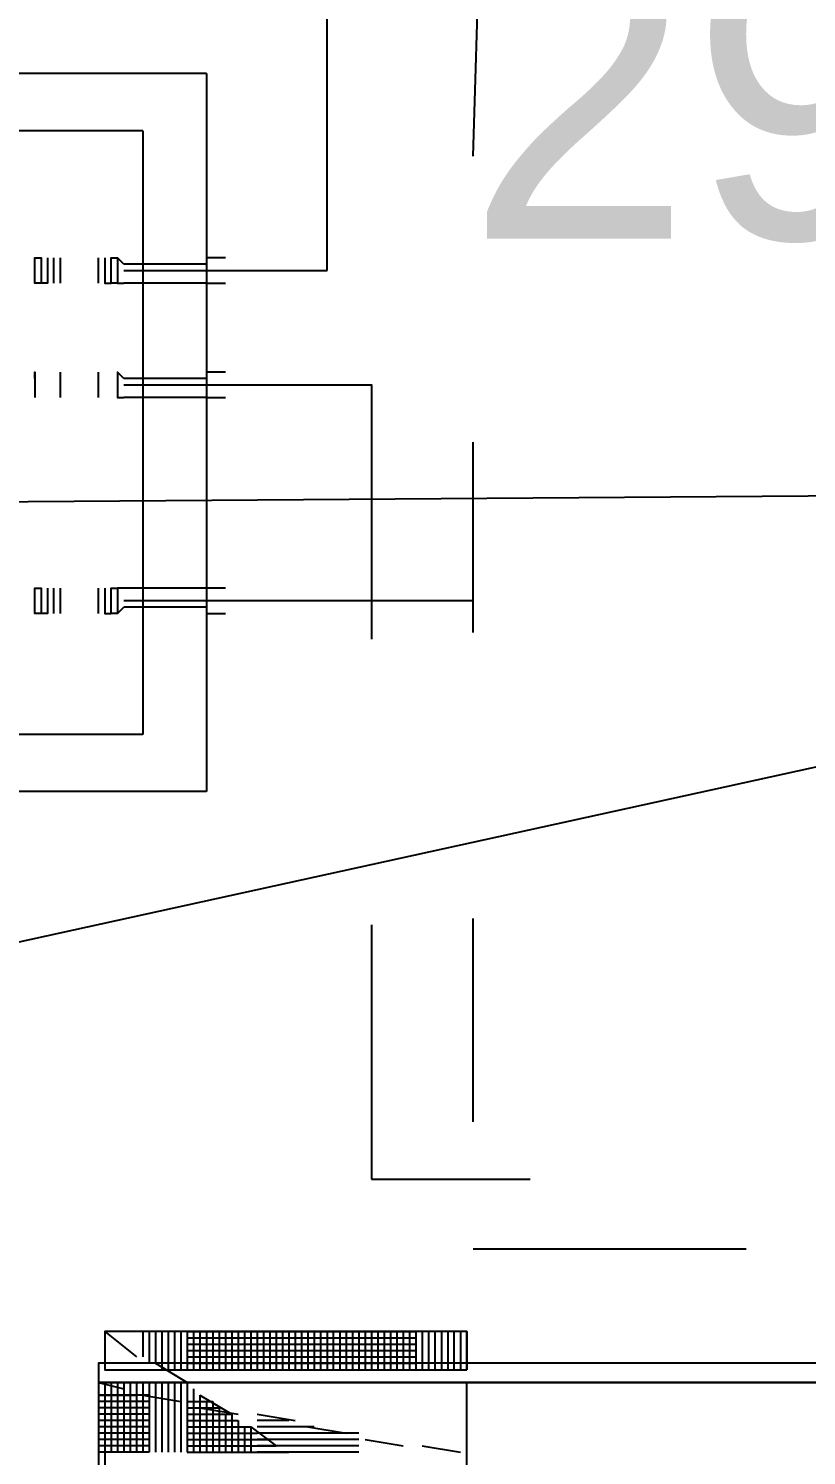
# Model space of a CAD drawing. Header units: metres. Extents: x 1 to 213, y 1 to 147.
# Drawn here: x 85.33 to 86.626, y 98.631 to 101.008 of the extents above; entities that cross this region are included whole.
import ezdxf

# ---------------------------------------------------------------- set-up
doc = ezdxf.new("R2010")
doc.units = ezdxf.units.M
doc.layers.add('00-BASE-ARQUITECTURA', color=8, linetype='Continuous')
doc.layers.add('00-BASE-TEXTO', color=8, linetype='Continuous')

msp = doc.modelspace()

# ---------------------------------------------------------------- linework, layer by layer
at = {"layer": '00-BASE-ARQUITECTURA'}
for points in [[(86.0707, 100.7956), (86.0813, 101.1449)], [(85.8273, 100.6051), (85.8273, 101.0285)], [(85.6262, 100.9332), (84.6208, 100.9332)], [(85.6262, 100.9332), (85.6262, 99.7373)], [(85.5204, 100.8379), (84.716, 100.8379)], [(85.5204, 100.8379), (85.5204, 99.8325)], [(85.3404, 100.5839), (85.3404, 100.5839), (85.3404, 100.6263), (85.351, 100.6263), (85.351, 100.5839), (85.3404, 100.5839), (85.3404, 100.6157), (85.3404, 100.6263)], [(85.3616, 100.6263), (85.3616, 100.5839), (85.351, 100.5839)], [(85.3722, 100.5839), (85.3722, 100.5839), (85.3722, 100.6263)], [(85.3828, 100.6263), (85.3828, 100.5839)], [(85.4463, 100.5839), (85.4463, 100.6263)], [(85.4569, 100.6263), (85.4569, 100.5839)], [(85.4569, 100.6263), (85.4569, 100.5839), (85.4674, 100.5839)], [(85.478, 100.5839), (85.4674, 100.5839), (85.4674, 100.6263), (85.478, 100.6263)], [(85.4886, 100.6157), (85.478, 100.6263), (85.478, 100.5839), (85.4886, 100.5839)], [(85.6262, 100.6157), (85.4886, 100.6157)], [(85.6579, 100.6263), (85.6262, 100.6263), (85.6262, 100.5839), (85.6579, 100.5839)], [(85.4886, 100.6051), (85.8273, 100.6051)], [(85.6262, 100.5839), (85.4886, 100.5839)], [(85.3404, 100.4252), (85.3404, 100.4358), (85.3404, 100.3934)], [(85.3828, 100.4358), (85.3828, 100.3934)], [(85.4463, 100.3934), (85.4463, 100.4358)], [(85.4886, 100.4252), (85.478, 100.4358), (85.478, 100.3934), (85.4886, 100.3934)], [(85.6262, 100.4252), (85.4886, 100.4252)], [(85.6579, 100.4358), (85.6262, 100.4358), (85.6262, 100.3934), (85.6579, 100.3934)], [(85.4886, 100.4146), (85.9013, 100.4146), (85.9013, 99.9913)], [(85.6262, 100.3934), (85.4886, 100.3934)], [(86.0707, 100.0019), (86.0707, 100.3194)], [(78.5248, 100.1712), (88.7694, 100.2453)], [(81.922, 98.7424), (88.7694, 100.2453)], [(85.3404, 100.0336), (85.3404, 100.0442), (85.3404, 100.0759), (85.351, 100.0759), (85.351, 100.0336), (85.3404, 100.0336), (85.3404, 100.0759)], [(85.3616, 100.0759), (85.3616, 100.0336), (85.351, 100.0336)], [(85.3722, 100.0336), (85.3722, 100.0336), (85.3722, 100.0759)], [(85.3828, 100.0759), (85.3828, 100.0336)], [(85.4463, 100.0336), (85.4463, 100.0759)], [(85.4569, 100.0759), (85.4569, 100.0336)], [(85.4569, 100.0759), (85.4569, 100.0336), (85.4674, 100.0336)], [(85.478, 100.0336), (85.4674, 100.0336), (85.4674, 100.0759), (85.478, 100.0759)], [(85.4886, 100.0759), (85.478, 100.0759), (85.478, 100.0336), (85.4886, 100.0442)], [(85.6262, 100.0759), (85.4886, 100.0759)], [(85.6579, 100.0759), (85.6262, 100.0759), (85.6262, 100.0336), (85.6579, 100.0336)], [(86.0707, 100.0548), (85.4886, 100.0548)], [(85.6262, 100.0442), (85.4886, 100.0442)], [(85.5204, 99.8325), (84.716, 99.8325)], [(85.6262, 99.7373), (84.6208, 99.7373)], [(86.0707, 99.187), (86.0707, 99.5256)], [(85.9013, 99.515), (85.9013, 99.0917)], [(85.9013, 99.0917), (86.1659, 99.0917)], [(86.0707, 98.9753), (86.5258, 98.9753)], [(85.4569, 98.8377), (85.5098, 98.7954)], [(85.5204, 98.8377), (85.5204, 98.8271), (85.5204, 98.8165), (85.5204, 98.8059), (85.5204, 98.7954)], [(85.5204, 98.8377), (85.5204, 98.8271), (85.5204, 98.8165), (85.5204, 98.8059), (85.5204, 98.7954)], [(85.5309, 98.8377), (85.5309, 98.8271), (85.5309, 98.8165), (85.5309, 98.8059), (85.5309, 98.7954), (85.5309, 98.7848)], [(85.5309, 98.8377), (85.5309, 98.8271), (85.5309, 98.8165), (85.5309, 98.8059), (85.5309, 98.7954)], [(85.5415, 98.8377), (85.5415, 98.8271), (85.5415, 98.8165), (85.5415, 98.8059), (85.5415, 98.7954), (85.5415, 98.7848)], [(85.5415, 98.8377), (85.5415, 98.8271), (85.5415, 98.8165), (85.5415, 98.8059), (85.5415, 98.7954), (85.5415, 98.7848)], [(85.5521, 98.8377), (85.5521, 98.8271), (85.5521, 98.8165), (85.5521, 98.8059), (85.5521, 98.7954), (85.5521, 98.7848), (85.5521, 98.7742)], [(85.5521, 98.8377), (85.5521, 98.8271), (85.5521, 98.8165), (85.5521, 98.8059), (85.5521, 98.7954), (85.5521, 98.7848), (85.5521, 98.7742)], [(85.5627, 98.8377), (85.5627, 98.8271), (85.5627, 98.8165), (85.5627, 98.8059), (85.5627, 98.7954), (85.5627, 98.7848), (85.5627, 98.7742)], [(85.5627, 98.8377), (85.5627, 98.8271), (85.5627, 98.8165), (85.5627, 98.8059), (85.5627, 98.7954), (85.5627, 98.7848), (85.5627, 98.7742)], [(85.5733, 98.8377), (85.5733, 98.8271), (85.5733, 98.8165), (85.5733, 98.8059), (85.5733, 98.7954), (85.5733, 98.7848), (85.5733, 98.7742)], [(85.5733, 98.8377), (85.5733, 98.8271), (85.5733, 98.8165), (85.5733, 98.8059), (85.5733, 98.7954), (85.5733, 98.7848), (85.5733, 98.7742)], [(85.5838, 98.8377), (85.5838, 98.8271), (85.5838, 98.8165), (85.5838, 98.8059), (85.5838, 98.7954), (85.5838, 98.7848), (85.5838, 98.7742)], [(85.5838, 98.8377), (85.5838, 98.8271), (85.5838, 98.8165), (85.5838, 98.8059), (85.5838, 98.7954), (85.5838, 98.7848), (85.5838, 98.7742)], [(85.5944, 98.8377), (85.5944, 98.8271), (85.5944, 98.8165), (85.5944, 98.8059), (85.5944, 98.7954), (85.5944, 98.7848), (85.5944, 98.7742)], [(85.5944, 98.8377), (85.5944, 98.8271), (85.5944, 98.8165), (85.5944, 98.8059), (85.5944, 98.7954), (85.5944, 98.7848), (85.5944, 98.7742)], [(85.5944, 98.8377), (85.5944, 98.8271), (85.5944, 98.8165), (85.5944, 98.8059), (85.5944, 98.7954), (85.5944, 98.7848), (85.5944, 98.7742)], [(85.5944, 98.8377), (85.605, 98.8377), (85.6156, 98.8377), (85.6262, 98.8377), (85.6368, 98.8377), (85.6473, 98.8377), (85.6579, 98.8377), (85.6685, 98.8377), (85.6791, 98.8377), (85.6897, 98.8377), (85.7003, 98.8377), (85.7109, 98.8377), (85.7214, 98.8377), (85.732, 98.8377), (85.7426, 98.8377), (85.7532, 98.8377), (85.7638, 98.8377), (85.7744, 98.8377), (85.7849, 98.8377), (85.7955, 98.8377), (85.8061, 98.8377), (85.8167, 98.8377), (85.8273, 98.8377), (85.8378, 98.8377), (85.8484, 98.8377), (85.859, 98.8377), (85.8696, 98.8377), (85.8802, 98.8377), (85.8908, 98.8377), (85.9013, 98.8377), (85.9119, 98.8377), (85.9225, 98.8377), (85.9331, 98.8377), (85.9437, 98.8377), (85.9543, 98.8377), (85.9648, 98.8377), (85.9754, 98.8377)], [(85.605, 98.8377), (85.605, 98.8271), (85.605, 98.8165), (85.605, 98.8059), (85.605, 98.7954), (85.605, 98.7848), (85.605, 98.7742)], [(85.605, 98.8377), (85.605, 98.8271), (85.605, 98.8165), (85.605, 98.8059), (85.605, 98.7954), (85.605, 98.7848), (85.605, 98.7742)], [(85.6156, 98.8377), (85.6156, 98.8271), (85.6156, 98.8165), (85.6156, 98.8059), (85.6156, 98.7954), (85.6156, 98.7848), (85.6156, 98.7742)], [(85.6156, 98.8377), (85.6156, 98.8271), (85.6156, 98.8165), (85.6156, 98.8059), (85.6156, 98.7954), (85.6156, 98.7848), (85.6156, 98.7742)], [(85.6262, 98.8377), (85.6262, 98.8271), (85.6262, 98.8165), (85.6262, 98.8059), (85.6262, 98.7954), (85.6262, 98.7848), (85.6262, 98.7742)], [(85.6262, 98.8377), (85.6262, 98.8271), (85.6262, 98.8165), (85.6262, 98.8059), (85.6262, 98.7954), (85.6262, 98.7848), (85.6262, 98.7742)], [(85.6368, 98.8377), (85.6368, 98.8271), (85.6368, 98.8165), (85.6368, 98.8059), (85.6368, 98.7954), (85.6368, 98.7848), (85.6368, 98.7742)], [(85.6368, 98.8377), (85.6368, 98.8271), (85.6368, 98.8165), (85.6368, 98.8059), (85.6368, 98.7954), (85.6368, 98.7848), (85.6368, 98.7742)], [(85.6473, 98.8377), (85.6473, 98.8271), (85.6473, 98.8165), (85.6473, 98.8059), (85.6473, 98.7954), (85.6473, 98.7848), (85.6473, 98.7742)], [(85.6473, 98.8377), (85.6473, 98.8271), (85.6473, 98.8165), (85.6473, 98.8059), (85.6473, 98.7954), (85.6473, 98.7848), (85.6473, 98.7742)], [(85.6579, 98.8377), (85.6579, 98.8271), (85.6579, 98.8165), (85.6579, 98.8059), (85.6579, 98.7954), (85.6579, 98.7848), (85.6579, 98.7742)], [(85.6579, 98.8377), (85.6579, 98.8271), (85.6579, 98.8165), (85.6579, 98.8059), (85.6579, 98.7954), (85.6579, 98.7848), (85.6579, 98.7742)], [(85.6685, 98.8377), (85.6685, 98.8271), (85.6685, 98.8165), (85.6685, 98.8059), (85.6685, 98.7954), (85.6685, 98.7848), (85.6685, 98.7742)], [(85.6685, 98.8377), (85.6685, 98.8271), (85.6685, 98.8165), (85.6685, 98.8059), (85.6685, 98.7954), (85.6685, 98.7848), (85.6685, 98.7742)], [(85.6791, 98.8377), (85.6791, 98.8271), (85.6791, 98.8165), (85.6791, 98.8059), (85.6791, 98.7954), (85.6791, 98.7848), (85.6791, 98.7742)], [(85.6791, 98.8377), (85.6791, 98.8271), (85.6791, 98.8165), (85.6791, 98.8059), (85.6791, 98.7954), (85.6791, 98.7848), (85.6791, 98.7742)], [(85.6897, 98.8377), (85.6897, 98.8271), (85.6897, 98.8165), (85.6897, 98.8059), (85.6897, 98.7954), (85.6897, 98.7848), (85.6897, 98.7742)], [(85.6897, 98.8377), (85.6897, 98.8271), (85.6897, 98.8165), (85.6897, 98.8059), (85.6897, 98.7954), (85.6897, 98.7848), (85.6897, 98.7742)], [(85.7003, 98.8377), (85.7003, 98.8271), (85.7003, 98.8165), (85.7003, 98.8059), (85.7003, 98.7954), (85.7003, 98.7848), (85.7003, 98.7742)], [(85.7003, 98.8377), (85.7003, 98.8271), (85.7003, 98.8165), (85.7003, 98.8059), (85.7003, 98.7954), (85.7003, 98.7848), (85.7003, 98.7742)], [(85.7109, 98.8377), (85.7109, 98.8271), (85.7109, 98.8165), (85.7109, 98.8059), (85.7109, 98.7954), (85.7109, 98.7848), (85.7109, 98.7742)], [(85.7109, 98.8377), (85.7109, 98.8271), (85.7109, 98.8165), (85.7109, 98.8059), (85.7109, 98.7954), (85.7109, 98.7848), (85.7109, 98.7742)], [(85.7214, 98.8377), (85.7214, 98.8271), (85.7214, 98.8165), (85.7214, 98.8059), (85.7214, 98.7954), (85.7214, 98.7848), (85.7214, 98.7742)], [(85.7214, 98.8377), (85.7214, 98.8271), (85.7214, 98.8165), (85.7214, 98.8059), (85.7214, 98.7954), (85.7214, 98.7848), (85.7214, 98.7742)], [(85.732, 98.8377), (85.732, 98.8271), (85.732, 98.8165), (85.732, 98.8059), (85.732, 98.7954), (85.732, 98.7848), (85.732, 98.7742)], [(85.732, 98.8377), (85.732, 98.8271), (85.732, 98.8165), (85.732, 98.8059), (85.732, 98.7954), (85.732, 98.7848), (85.732, 98.7742)], [(85.7426, 98.8377), (85.7426, 98.8271), (85.7426, 98.8165), (85.7426, 98.8059), (85.7426, 98.7954), (85.7426, 98.7848), (85.7426, 98.7742)], [(85.7426, 98.8377), (85.7426, 98.8271), (85.7426, 98.8165), (85.7426, 98.8059), (85.7426, 98.7954), (85.7426, 98.7848), (85.7426, 98.7742)], [(85.7532, 98.8377), (85.7532, 98.8271), (85.7532, 98.8165), (85.7532, 98.8059), (85.7532, 98.7954), (85.7532, 98.7848), (85.7532, 98.7742)], [(85.7532, 98.8377), (85.7532, 98.8271), (85.7532, 98.8165), (85.7532, 98.8059), (85.7532, 98.7954), (85.7532, 98.7848), (85.7532, 98.7742)], [(85.7638, 98.8377), (85.7638, 98.8271), (85.7638, 98.8165), (85.7638, 98.8059), (85.7638, 98.7954), (85.7638, 98.7848), (85.7638, 98.7742)], [(85.7638, 98.8377), (85.7638, 98.8271), (85.7638, 98.8165), (85.7638, 98.8059), (85.7638, 98.7954), (85.7638, 98.7848), (85.7638, 98.7742)], [(85.7744, 98.8377), (85.7744, 98.8271), (85.7744, 98.8165), (85.7744, 98.8059), (85.7744, 98.7954), (85.7744, 98.7848), (85.7744, 98.7742)], [(85.7744, 98.8377), (85.7744, 98.8271), (85.7744, 98.8165), (85.7744, 98.8059), (85.7744, 98.7954), (85.7744, 98.7848), (85.7744, 98.7742)], [(85.7849, 98.8377), (85.7849, 98.8271), (85.7849, 98.8165), (85.7849, 98.8059), (85.7849, 98.7954), (85.7849, 98.7848), (85.7849, 98.7742)], [(85.7849, 98.8377), (85.7849, 98.8271), (85.7849, 98.8165), (85.7849, 98.8059), (85.7849, 98.7954), (85.7849, 98.7848), (85.7849, 98.7742)], [(85.7955, 98.8377), (85.7955, 98.8271), (85.7955, 98.8165), (85.7955, 98.8059), (85.7955, 98.7954), (85.7955, 98.7848), (85.7955, 98.7742)], [(85.7955, 98.8377), (85.7955, 98.8271), (85.7955, 98.8165), (85.7955, 98.8059), (85.7955, 98.7954), (85.7955, 98.7848), (85.7955, 98.7742)], [(85.8061, 98.8377), (85.8061, 98.8271), (85.8061, 98.8165), (85.8061, 98.8059), (85.8061, 98.7954), (85.8061, 98.7848), (85.8061, 98.7742)], [(85.8061, 98.8377), (85.8061, 98.8271), (85.8061, 98.8165), (85.8061, 98.8059), (85.8061, 98.7954), (85.8061, 98.7848), (85.8061, 98.7742)], [(85.8167, 98.8377), (85.8167, 98.8271), (85.8167, 98.8165), (85.8167, 98.8059), (85.8167, 98.7954), (85.8167, 98.7848), (85.8167, 98.7742)], [(85.8167, 98.8377), (85.8167, 98.8271), (85.8167, 98.8165), (85.8167, 98.8059), (85.8167, 98.7954), (85.8167, 98.7848), (85.8167, 98.7742)], [(85.8273, 98.8377), (85.8273, 98.8271), (85.8273, 98.8165), (85.8273, 98.8059), (85.8273, 98.7954), (85.8273, 98.7848), (85.8273, 98.7742)], [(85.8273, 98.8377), (85.8273, 98.8271), (85.8273, 98.8165), (85.8273, 98.8059), (85.8273, 98.7954), (85.8273, 98.7848), (85.8273, 98.7742)], [(85.8378, 98.8377), (85.8378, 98.8271), (85.8378, 98.8165), (85.8378, 98.8059), (85.8378, 98.7954), (85.8378, 98.7848), (85.8378, 98.7742)], [(85.8378, 98.8377), (85.8378, 98.8271), (85.8378, 98.8165), (85.8378, 98.8059), (85.8378, 98.7954), (85.8378, 98.7848), (85.8378, 98.7742)], [(85.8484, 98.8377), (85.8484, 98.8271), (85.8484, 98.8165), (85.8484, 98.8059), (85.8484, 98.7954), (85.8484, 98.7848), (85.8484, 98.7742)], [(85.8484, 98.8377), (85.8484, 98.8271), (85.8484, 98.8165), (85.8484, 98.8059), (85.8484, 98.7954), (85.8484, 98.7848), (85.8484, 98.7742)], [(85.859, 98.8377), (85.859, 98.8271), (85.859, 98.8165), (85.859, 98.8059), (85.859, 98.7954), (85.859, 98.7848), (85.859, 98.7742)], [(85.859, 98.8377), (85.859, 98.8271), (85.859, 98.8165), (85.859, 98.8059), (85.859, 98.7954), (85.859, 98.7848), (85.859, 98.7742)], [(85.8696, 98.8377), (85.8696, 98.8271), (85.8696, 98.8165), (85.8696, 98.8059), (85.8696, 98.7954), (85.8696, 98.7848), (85.8696, 98.7742)], [(85.8696, 98.8377), (85.8696, 98.8271), (85.8696, 98.8165), (85.8696, 98.8059), (85.8696, 98.7954), (85.8696, 98.7848), (85.8696, 98.7742)], [(85.8802, 98.8377), (85.8802, 98.8271), (85.8802, 98.8165), (85.8802, 98.8059), (85.8802, 98.7954), (85.8802, 98.7848), (85.8802, 98.7742)], [(85.8802, 98.8377), (85.8802, 98.8271), (85.8802, 98.8165), (85.8802, 98.8059), (85.8802, 98.7954), (85.8802, 98.7848), (85.8802, 98.7742)], [(85.8908, 98.8377), (85.8908, 98.8271), (85.8908, 98.8165), (85.8908, 98.8059), (85.8908, 98.7954), (85.8908, 98.7848), (85.8908, 98.7742)], [(85.8908, 98.8377), (85.8908, 98.8271), (85.8908, 98.8165), (85.8908, 98.8059), (85.8908, 98.7954), (85.8908, 98.7848), (85.8908, 98.7742)], [(85.9013, 98.8377), (85.9013, 98.8271), (85.9013, 98.8165), (85.9013, 98.8059), (85.9013, 98.7954), (85.9013, 98.7848), (85.9013, 98.7742)], [(85.9013, 98.8377), (85.9013, 98.8271), (85.9013, 98.8165), (85.9013, 98.8059), (85.9013, 98.7954), (85.9013, 98.7848), (85.9013, 98.7742)], [(85.9119, 98.8377), (85.9119, 98.8271), (85.9119, 98.8165), (85.9119, 98.8059), (85.9119, 98.7954), (85.9119, 98.7848), (85.9119, 98.7742)], [(85.9119, 98.8377), (85.9119, 98.8271), (85.9119, 98.8165), (85.9119, 98.8059), (85.9119, 98.7954), (85.9119, 98.7848), (85.9119, 98.7742)], [(85.9225, 98.8377), (85.9225, 98.8271), (85.9225, 98.8165), (85.9225, 98.8059), (85.9225, 98.7954), (85.9225, 98.7848), (85.9225, 98.7742)], [(85.9225, 98.8377), (85.9225, 98.8271), (85.9225, 98.8165), (85.9225, 98.8059), (85.9225, 98.7954), (85.9225, 98.7848), (85.9225, 98.7742)], [(85.9331, 98.8377), (85.9331, 98.8271), (85.9331, 98.8165), (85.9331, 98.8059), (85.9331, 98.7954), (85.9331, 98.7848), (85.9331, 98.7742)], [(85.9331, 98.8377), (85.9331, 98.8271), (85.9331, 98.8165), (85.9331, 98.8059), (85.9331, 98.7954), (85.9331, 98.7848), (85.9331, 98.7742)], [(85.9437, 98.8377), (85.9437, 98.8271), (85.9437, 98.8165), (85.9437, 98.8059), (85.9437, 98.7954), (85.9437, 98.7848), (85.9437, 98.7742)], [(85.9437, 98.8377), (85.9437, 98.8271), (85.9437, 98.8165), (85.9437, 98.8059), (85.9437, 98.7954), (85.9437, 98.7848), (85.9437, 98.7742)], [(85.9543, 98.8377), (85.9543, 98.8271), (85.9543, 98.8165), (85.9543, 98.8059), (85.9543, 98.7954), (85.9543, 98.7848), (85.9543, 98.7742)], [(85.9543, 98.8377), (85.9543, 98.8271), (85.9543, 98.8165), (85.9543, 98.8059), (85.9543, 98.7954), (85.9543, 98.7848), (85.9543, 98.7742)], [(85.9648, 98.8377), (85.9648, 98.8271), (85.9648, 98.8165), (85.9648, 98.8059), (85.9648, 98.7954), (85.9648, 98.7848), (85.9648, 98.7742)], [(85.9648, 98.8377), (85.9648, 98.8271), (85.9648, 98.8165), (85.9648, 98.8059), (85.9648, 98.7954), (85.9648, 98.7848), (85.9648, 98.7742)], [(85.9754, 98.8377), (85.9754, 98.8271), (85.9754, 98.8165), (85.9754, 98.8059), (85.9754, 98.7954), (85.9754, 98.7848), (85.9754, 98.7742)], [(85.9754, 98.8377), (85.9754, 98.8271), (85.9754, 98.8165), (85.9754, 98.8059), (85.9754, 98.7954), (85.9754, 98.7848), (85.9754, 98.7742)], [(85.986, 98.8377), (85.986, 98.8271), (85.986, 98.8165), (85.986, 98.8059), (85.986, 98.7954), (85.986, 98.7848), (85.986, 98.7742)], [(85.986, 98.8377), (85.986, 98.8271), (85.986, 98.8165), (85.986, 98.8059), (85.986, 98.7954), (85.986, 98.7848), (85.986, 98.7742)], [(85.9966, 98.8377), (85.9966, 98.8271), (85.9966, 98.8165), (85.9966, 98.8059), (85.9966, 98.7954), (85.9966, 98.7848), (85.9966, 98.7742)], [(85.9966, 98.8377), (85.9966, 98.8271), (85.9966, 98.8165), (85.9966, 98.8059), (85.9966, 98.7954), (85.9966, 98.7848), (85.9966, 98.7742)], [(86.0072, 98.8377), (86.0072, 98.8271), (86.0072, 98.8165), (86.0072, 98.8059), (86.0072, 98.7954), (86.0072, 98.7848), (86.0072, 98.7742)], [(86.0072, 98.8377), (86.0072, 98.8271), (86.0072, 98.8165), (86.0072, 98.8059), (86.0072, 98.7954), (86.0072, 98.7848), (86.0072, 98.7742)], [(86.0178, 98.8377), (86.0178, 98.8271), (86.0178, 98.8165), (86.0178, 98.8059), (86.0178, 98.7954), (86.0178, 98.7848), (86.0178, 98.7742)], [(86.0178, 98.8377), (86.0178, 98.8271), (86.0178, 98.8165), (86.0178, 98.8059), (86.0178, 98.7954), (86.0178, 98.7848), (86.0178, 98.7742)], [(86.0284, 98.8377), (86.0284, 98.8271), (86.0284, 98.8165), (86.0284, 98.8059), (86.0284, 98.7954), (86.0284, 98.7848), (86.0284, 98.7742)], [(86.0284, 98.8377), (86.0284, 98.8271), (86.0284, 98.8165), (86.0284, 98.8059), (86.0284, 98.7954), (86.0284, 98.7848), (86.0284, 98.7742)], [(86.0389, 98.8377), (86.0389, 98.8271), (86.0389, 98.8165), (86.0389, 98.8059), (86.0389, 98.7954), (86.0389, 98.7848), (86.0389, 98.7742)], [(86.0389, 98.8377), (86.0389, 98.8271), (86.0389, 98.8165), (86.0389, 98.8059), (86.0389, 98.7954), (86.0389, 98.7848), (86.0389, 98.7742)], [(86.0495, 98.8377), (86.0495, 98.8271), (86.0495, 98.8165), (86.0495, 98.8059), (86.0495, 98.7954), (86.0495, 98.7848), (86.0495, 98.7742)], [(86.0495, 98.8377), (86.0495, 98.8271), (86.0495, 98.8165), (86.0495, 98.8059), (86.0495, 98.7954), (86.0495, 98.7848), (86.0495, 98.7742)], [(86.0601, 98.8377), (86.0601, 98.8271), (86.0601, 98.8165), (86.0601, 98.8059), (86.0601, 98.7954), (86.0601, 98.7848), (86.0601, 98.7742)], [(85.5944, 98.8271), (85.605, 98.8271), (85.6156, 98.8271), (85.6262, 98.8271), (85.6368, 98.8271), (85.6473, 98.8271), (85.6579, 98.8271), (85.6685, 98.8271), (85.6791, 98.8271), (85.6897, 98.8271), (85.7003, 98.8271), (85.7109, 98.8271), (85.7214, 98.8271), (85.732, 98.8271), (85.7426, 98.8271), (85.7532, 98.8271), (85.7638, 98.8271), (85.7744, 98.8271), (85.7849, 98.8271), (85.7955, 98.8271), (85.8061, 98.8271), (85.8167, 98.8271), (85.8273, 98.8271), (85.8378, 98.8271), (85.8484, 98.8271), (85.859, 98.8271), (85.8696, 98.8271), (85.8802, 98.8271), (85.8908, 98.8271), (85.9013, 98.8271), (85.9119, 98.8271), (85.9225, 98.8271), (85.9331, 98.8271), (85.9437, 98.8271), (85.9543, 98.8271), (85.9648, 98.8271), (85.9754, 98.8271)], [(85.5944, 98.8271), (85.605, 98.8271), (85.6156, 98.8271), (85.6262, 98.8271), (85.6368, 98.8271), (85.6473, 98.8271), (85.6579, 98.8271), (85.6685, 98.8271), (85.6791, 98.8271), (85.6897, 98.8271), (85.7003, 98.8271), (85.7109, 98.8271), (85.7214, 98.8271), (85.732, 98.8271), (85.7426, 98.8271), (85.7532, 98.8271), (85.7638, 98.8271), (85.7744, 98.8271), (85.7849, 98.8271), (85.7955, 98.8271), (85.8061, 98.8271), (85.8167, 98.8271), (85.8273, 98.8271), (85.8378, 98.8271), (85.8484, 98.8271), (85.859, 98.8271), (85.8696, 98.8271), (85.8802, 98.8271), (85.8908, 98.8271), (85.9013, 98.8271), (85.9119, 98.8271), (85.9225, 98.8271), (85.9331, 98.8271), (85.9437, 98.8271), (85.9543, 98.8271), (85.9648, 98.8271), (85.9754, 98.8271)], [(85.5944, 98.8165), (85.605, 98.8165), (85.6156, 98.8165), (85.6262, 98.8165), (85.6368, 98.8165), (85.6473, 98.8165), (85.6579, 98.8165), (85.6685, 98.8165), (85.6791, 98.8165), (85.6897, 98.8165), (85.7003, 98.8165), (85.7109, 98.8165), (85.7214, 98.8165), (85.732, 98.8165), (85.7426, 98.8165), (85.7532, 98.8165), (85.7638, 98.8165), (85.7744, 98.8165), (85.7849, 98.8165), (85.7955, 98.8165), (85.8061, 98.8165), (85.8167, 98.8165), (85.8273, 98.8165), (85.8378, 98.8165), (85.8484, 98.8165), (85.859, 98.8165), (85.8696, 98.8165), (85.8802, 98.8165), (85.8908, 98.8165), (85.9013, 98.8165), (85.9119, 98.8165), (85.9225, 98.8165), (85.9331, 98.8165), (85.9437, 98.8165), (85.9543, 98.8165), (85.9648, 98.8165), (85.9754, 98.8165)], [(85.5944, 98.8165), (85.605, 98.8165), (85.6156, 98.8165), (85.6262, 98.8165), (85.6368, 98.8165), (85.6473, 98.8165), (85.6579, 98.8165), (85.6685, 98.8165), (85.6791, 98.8165), (85.6897, 98.8165), (85.7003, 98.8165), (85.7109, 98.8165), (85.7214, 98.8165), (85.732, 98.8165), (85.7426, 98.8165), (85.7532, 98.8165), (85.7638, 98.8165), (85.7744, 98.8165), (85.7849, 98.8165), (85.7955, 98.8165), (85.8061, 98.8165), (85.8167, 98.8165), (85.8273, 98.8165), (85.8378, 98.8165), (85.8484, 98.8165), (85.859, 98.8165), (85.8696, 98.8165), (85.8802, 98.8165), (85.8908, 98.8165), (85.9013, 98.8165), (85.9119, 98.8165), (85.9225, 98.8165), (85.9331, 98.8165), (85.9437, 98.8165), (85.9543, 98.8165), (85.9648, 98.8165), (85.9754, 98.8165)], [(85.5944, 98.8059), (85.605, 98.8059), (85.6156, 98.8059), (85.6262, 98.8059), (85.6368, 98.8059), (85.6473, 98.8059), (85.6579, 98.8059), (85.6685, 98.8059), (85.6791, 98.8059), (85.6897, 98.8059), (85.7003, 98.8059), (85.7109, 98.8059), (85.7214, 98.8059), (85.732, 98.8059), (85.7426, 98.8059), (85.7532, 98.8059), (85.7638, 98.8059), (85.7744, 98.8059), (85.7849, 98.8059), (85.7955, 98.8059), (85.8061, 98.8059), (85.8167, 98.8059), (85.8273, 98.8059), (85.8378, 98.8059), (85.8484, 98.8059), (85.859, 98.8059), (85.8696, 98.8059), (85.8802, 98.8059), (85.8908, 98.8059), (85.9013, 98.8059), (85.9119, 98.8059), (85.9225, 98.8059), (85.9331, 98.8059), (85.9437, 98.8059), (85.9543, 98.8059), (85.9648, 98.8059), (85.9754, 98.8059)], [(85.5944, 98.8059), (85.605, 98.8059), (85.6156, 98.8059), (85.6262, 98.8059), (85.6368, 98.8059), (85.6473, 98.8059), (85.6579, 98.8059), (85.6685, 98.8059), (85.6791, 98.8059), (85.6897, 98.8059), (85.7003, 98.8059), (85.7109, 98.8059), (85.7214, 98.8059), (85.732, 98.8059), (85.7426, 98.8059), (85.7532, 98.8059), (85.7638, 98.8059), (85.7744, 98.8059), (85.7849, 98.8059), (85.7955, 98.8059), (85.8061, 98.8059), (85.8167, 98.8059), (85.8273, 98.8059), (85.8378, 98.8059), (85.8484, 98.8059), (85.859, 98.8059), (85.8696, 98.8059), (85.8802, 98.8059), (85.8908, 98.8059), (85.9013, 98.8059), (85.9119, 98.8059), (85.9225, 98.8059), (85.9331, 98.8059), (85.9437, 98.8059), (85.9543, 98.8059), (85.9648, 98.8059), (85.9754, 98.8059)], [(85.5415, 98.7848), (85.5944, 98.753)], [(85.5944, 98.7954), (85.605, 98.7954), (85.6156, 98.7954), (85.6262, 98.7954), (85.6368, 98.7954), (85.6473, 98.7954), (85.6579, 98.7954), (85.6685, 98.7954), (85.6791, 98.7954), (85.6897, 98.7954), (85.7003, 98.7954), (85.7109, 98.7954), (85.7214, 98.7954), (85.732, 98.7954), (85.7426, 98.7954), (85.7532, 98.7954), (85.7638, 98.7954), (85.7744, 98.7954), (85.7849, 98.7954), (85.7955, 98.7954), (85.8061, 98.7954), (85.8167, 98.7954), (85.8273, 98.7954), (85.8378, 98.7954), (85.8484, 98.7954), (85.859, 98.7954), (85.8696, 98.7954), (85.8802, 98.7954), (85.8908, 98.7954), (85.9013, 98.7954), (85.9119, 98.7954), (85.9225, 98.7954), (85.9331, 98.7954), (85.9437, 98.7954), (85.9543, 98.7954), (85.9648, 98.7954), (85.9754, 98.7954)], [(85.5944, 98.7954), (85.605, 98.7954), (85.6156, 98.7954), (85.6262, 98.7954), (85.6368, 98.7954), (85.6473, 98.7954), (85.6579, 98.7954), (85.6685, 98.7954), (85.6791, 98.7954), (85.6897, 98.7954), (85.7003, 98.7954), (85.7109, 98.7954), (85.7214, 98.7954), (85.732, 98.7954), (85.7426, 98.7954), (85.7532, 98.7954), (85.7638, 98.7954), (85.7744, 98.7954), (85.7849, 98.7954), (85.7955, 98.7954), (85.8061, 98.7954), (85.8167, 98.7954), (85.8273, 98.7954), (85.8378, 98.7954), (85.8484, 98.7954), (85.859, 98.7954), (85.8696, 98.7954), (85.8802, 98.7954), (85.8908, 98.7954), (85.9013, 98.7954), (85.9119, 98.7954), (85.9225, 98.7954), (85.9331, 98.7954), (85.9437, 98.7954), (85.9543, 98.7954), (85.9648, 98.7954), (85.9754, 98.7954)], [(85.5944, 98.7848), (85.605, 98.7848), (85.6156, 98.7848), (85.6262, 98.7848), (85.6368, 98.7848), (85.6473, 98.7848), (85.6579, 98.7848), (85.6685, 98.7848), (85.6791, 98.7848), (85.6897, 98.7848), (85.7003, 98.7848), (85.7109, 98.7848), (85.7214, 98.7848), (85.732, 98.7848), (85.7426, 98.7848), (85.7532, 98.7848), (85.7638, 98.7848), (85.7744, 98.7848), (85.7849, 98.7848), (85.7955, 98.7848), (85.8061, 98.7848), (85.8167, 98.7848), (85.8273, 98.7848), (85.8378, 98.7848), (85.8484, 98.7848), (85.859, 98.7848), (85.8696, 98.7848), (85.8802, 98.7848), (85.8908, 98.7848), (85.9013, 98.7848), (85.9119, 98.7848), (85.9225, 98.7848), (85.9331, 98.7848), (85.9437, 98.7848), (85.9543, 98.7848), (85.9648, 98.7848), (85.9754, 98.7848)], [(85.5944, 98.7848), (85.605, 98.7848), (85.6156, 98.7848), (85.6262, 98.7848), (85.6368, 98.7848), (85.6473, 98.7848), (85.6579, 98.7848), (85.6685, 98.7848), (85.6791, 98.7848), (85.6897, 98.7848), (85.7003, 98.7848), (85.7109, 98.7848), (85.7214, 98.7848), (85.732, 98.7848), (85.7426, 98.7848), (85.7532, 98.7848), (85.7638, 98.7848), (85.7744, 98.7848), (85.7849, 98.7848), (85.7955, 98.7848), (85.8061, 98.7848), (85.8167, 98.7848), (85.8273, 98.7848), (85.8378, 98.7848), (85.8484, 98.7848), (85.859, 98.7848), (85.8696, 98.7848), (85.8802, 98.7848), (85.8908, 98.7848), (85.9013, 98.7848), (85.9119, 98.7848), (85.9225, 98.7848), (85.9331, 98.7848), (85.9437, 98.7848), (85.9543, 98.7848), (85.9648, 98.7848), (85.9754, 98.7848)], [(85.5944, 98.7742), (85.605, 98.7742), (85.6156, 98.7742), (85.6262, 98.7742), (85.6368, 98.7742), (85.6473, 98.7742), (85.6579, 98.7742), (85.6685, 98.7742), (85.6791, 98.7742), (85.6897, 98.7742), (85.7003, 98.7742), (85.7109, 98.7742), (85.7214, 98.7742), (85.732, 98.7742), (85.7426, 98.7742), (85.7532, 98.7742), (85.7638, 98.7742), (85.7744, 98.7742), (85.7849, 98.7742), (85.7955, 98.7742), (85.8061, 98.7742), (85.8167, 98.7742), (85.8273, 98.7742), (85.8378, 98.7742), (85.8484, 98.7742), (85.859, 98.7742), (85.8696, 98.7742), (85.8802, 98.7742), (85.8908, 98.7742), (85.9013, 98.7742), (85.9119, 98.7742), (85.9225, 98.7742), (85.9331, 98.7742), (85.9437, 98.7742), (85.9543, 98.7742), (85.9648, 98.7742), (85.9754, 98.7742)], [(85.5944, 98.7742), (85.605, 98.7742), (85.6156, 98.7742), (85.6262, 98.7742), (85.6368, 98.7742), (85.6473, 98.7742), (85.6579, 98.7742), (85.6685, 98.7742), (85.6791, 98.7742), (85.6897, 98.7742), (85.7003, 98.7742), (85.7109, 98.7742), (85.7214, 98.7742), (85.732, 98.7742), (85.7426, 98.7742), (85.7532, 98.7742), (85.7638, 98.7742), (85.7744, 98.7742), (85.7849, 98.7742), (85.7955, 98.7742), (85.8061, 98.7742), (85.8167, 98.7742), (85.8273, 98.7742), (85.8378, 98.7742), (85.8484, 98.7742), (85.859, 98.7742), (85.8696, 98.7742), (85.8802, 98.7742), (85.8908, 98.7742), (85.9013, 98.7742), (85.9119, 98.7742), (85.9225, 98.7742), (85.9331, 98.7742), (85.9437, 98.7742), (85.9543, 98.7742), (85.9648, 98.7742), (85.9754, 98.7742)], [(85.4463, 98.753), (85.4886, 98.7424)], [(85.4674, 98.753), (85.4674, 98.7424), (85.4674, 98.7319), (85.4674, 98.7213), (85.4674, 98.7107), (85.4674, 98.7001), (85.4674, 98.6895), (85.4674, 98.679), (85.4674, 98.6684), (85.4674, 98.6578), (85.4674, 98.6472), (85.4674, 98.6366)], [(85.4674, 98.753), (85.4674, 98.7424), (85.4674, 98.7319), (85.4674, 98.7213), (85.4674, 98.7107), (85.4674, 98.7001), (85.4674, 98.6895), (85.4674, 98.679), (85.4674, 98.6684), (85.4674, 98.6578), (85.4674, 98.6472), (85.4674, 98.6366)], [(85.478, 98.753), (85.478, 98.7424), (85.478, 98.7319), (85.478, 98.7213), (85.478, 98.7107), (85.478, 98.7001), (85.478, 98.6895), (85.478, 98.679), (85.478, 98.6684), (85.478, 98.6578), (85.478, 98.6472), (85.478, 98.6366)], [(85.478, 98.753), (85.478, 98.7424), (85.478, 98.7319), (85.478, 98.7213), (85.478, 98.7107), (85.478, 98.7001), (85.478, 98.6895), (85.478, 98.679), (85.478, 98.6684), (85.478, 98.6578), (85.478, 98.6472), (85.478, 98.6366)], [(85.4886, 98.753), (85.4886, 98.7424), (85.4886, 98.7319), (85.4886, 98.7213), (85.4886, 98.7107), (85.4886, 98.7001), (85.4886, 98.6895), (85.4886, 98.679), (85.4886, 98.6684), (85.4886, 98.6578), (85.4886, 98.6472), (85.4886, 98.6366)], [(85.4886, 98.753), (85.4886, 98.7424), (85.4886, 98.7319), (85.4886, 98.7213), (85.4886, 98.7107), (85.4886, 98.7001), (85.4886, 98.6895), (85.4886, 98.679), (85.4886, 98.6684), (85.4886, 98.6578), (85.4886, 98.6472), (85.4886, 98.6366)], [(85.4992, 98.753), (85.4992, 98.7424), (85.4992, 98.7319), (85.4992, 98.7213), (85.4992, 98.7107), (85.4992, 98.7001), (85.4992, 98.6895), (85.4992, 98.679), (85.4992, 98.6684), (85.4992, 98.6578), (85.4992, 98.6472), (85.4992, 98.6366)], [(85.4992, 98.753), (85.4992, 98.7424), (85.4992, 98.7319), (85.4992, 98.7213), (85.4992, 98.7107), (85.4992, 98.7001), (85.4992, 98.6895), (85.4992, 98.679), (85.4992, 98.6684), (85.4992, 98.6578), (85.4992, 98.6472), (85.4992, 98.6366)], [(85.5098, 98.753), (85.5098, 98.7424), (85.5098, 98.7319), (85.5098, 98.7213), (85.5098, 98.7107), (85.5098, 98.7001), (85.5098, 98.6895), (85.5098, 98.679), (85.5098, 98.6684), (85.5098, 98.6578), (85.5098, 98.6472), (85.5098, 98.6366)], [(85.5098, 98.753), (85.5098, 98.7424), (85.5098, 98.7319), (85.5098, 98.7213), (85.5098, 98.7107), (85.5098, 98.7001), (85.5098, 98.6895), (85.5098, 98.679), (85.5098, 98.6684), (85.5098, 98.6578), (85.5098, 98.6472), (85.5098, 98.6366)], [(85.5204, 98.753), (85.5204, 98.7424), (85.5204, 98.7319), (85.5204, 98.7213), (85.5204, 98.7107), (85.5204, 98.7001), (85.5204, 98.6895), (85.5204, 98.679), (85.5204, 98.6684), (85.5204, 98.6578), (85.5204, 98.6472), (85.5204, 98.6366)], [(85.5204, 98.753), (85.5204, 98.7424), (85.5204, 98.7319), (85.5204, 98.7213), (85.5204, 98.7107), (85.5204, 98.7001), (85.5204, 98.6895), (85.5204, 98.679), (85.5204, 98.6684), (85.5204, 98.6578), (85.5204, 98.6472), (85.5204, 98.6366)], [(85.5309, 98.753), (85.5309, 98.7424), (85.5309, 98.7319), (85.5309, 98.7213), (85.5309, 98.7107), (85.5309, 98.7001), (85.5309, 98.6895), (85.5309, 98.679), (85.5309, 98.6684), (85.5309, 98.6578), (85.5309, 98.6472), (85.5309, 98.6366)], [(85.5309, 98.753), (85.5309, 98.7424), (85.5309, 98.7319), (85.5309, 98.7213), (85.5309, 98.7107), (85.5309, 98.7001), (85.5309, 98.6895), (85.5309, 98.679), (85.5309, 98.6684), (85.5309, 98.6578), (85.5309, 98.6472), (85.5309, 98.6366)], [(85.5415, 98.753), (85.5415, 98.7424), (85.5415, 98.7319), (85.5415, 98.7213), (85.5415, 98.7107), (85.5415, 98.7001), (85.5415, 98.6895), (85.5415, 98.679), (85.5415, 98.6684), (85.5415, 98.6578), (85.5415, 98.6472), (85.5415, 98.6366)], [(85.5415, 98.753), (85.5415, 98.7424), (85.5415, 98.7319), (85.5415, 98.7213), (85.5415, 98.7107), (85.5415, 98.7001), (85.5415, 98.6895), (85.5415, 98.679), (85.5415, 98.6684), (85.5415, 98.6578), (85.5415, 98.6472), (85.5415, 98.6366)], [(85.5521, 98.753), (85.5521, 98.7424), (85.5521, 98.7319), (85.5521, 98.7213), (85.5521, 98.7107), (85.5521, 98.7001), (85.5521, 98.6895), (85.5521, 98.679), (85.5521, 98.6684), (85.5521, 98.6578), (85.5521, 98.6472), (85.5521, 98.6366)], [(85.5521, 98.753), (85.5521, 98.7424), (85.5521, 98.7319), (85.5521, 98.7213), (85.5521, 98.7107), (85.5521, 98.7001), (85.5521, 98.6895), (85.5521, 98.679), (85.5521, 98.6684), (85.5521, 98.6578), (85.5521, 98.6472), (85.5521, 98.6366)], [(85.5627, 98.753), (85.5627, 98.7424), (85.5627, 98.7319), (85.5627, 98.7213), (85.5627, 98.7107), (85.5627, 98.7001), (85.5627, 98.6895), (85.5627, 98.679), (85.5627, 98.6684), (85.5627, 98.6578), (85.5627, 98.6472), (85.5627, 98.6366)], [(85.5627, 98.753), (85.5627, 98.7424), (85.5627, 98.7319), (85.5627, 98.7213), (85.5627, 98.7107), (85.5627, 98.7001), (85.5627, 98.6895), (85.5627, 98.679), (85.5627, 98.6684), (85.5627, 98.6578), (85.5627, 98.6472), (85.5627, 98.6366)], [(85.5733, 98.753), (85.5733, 98.7424), (85.5733, 98.7319), (85.5733, 98.7213), (85.5733, 98.7107), (85.5733, 98.7001), (85.5733, 98.6895), (85.5733, 98.679), (85.5733, 98.6684), (85.5733, 98.6578), (85.5733, 98.6472), (85.5733, 98.6366)], [(85.5733, 98.753), (85.5733, 98.7424), (85.5733, 98.7319), (85.5733, 98.7213), (85.5733, 98.7107), (85.5733, 98.7001), (85.5733, 98.6895), (85.5733, 98.679), (85.5733, 98.6684), (85.5733, 98.6578), (85.5733, 98.6472), (85.5733, 98.6366)], [(85.5838, 98.753), (85.5838, 98.7424), (85.5838, 98.7319), (85.5838, 98.7213), (85.5838, 98.7107), (85.5838, 98.7001), (85.5838, 98.6895), (85.5838, 98.679), (85.5838, 98.6684), (85.5838, 98.6578), (85.5838, 98.6472), (85.5838, 98.6366)], [(85.5838, 98.753), (85.5838, 98.7424), (85.5838, 98.7319), (85.5838, 98.7213), (85.5838, 98.7107), (85.5838, 98.7001), (85.5838, 98.6895), (85.5838, 98.679), (85.5838, 98.6684), (85.5838, 98.6578), (85.5838, 98.6472), (85.5838, 98.6366)], [(85.5944, 98.753), (85.5944, 98.7424), (85.5944, 98.7319), (85.5944, 98.7213), (85.5944, 98.7107), (85.5944, 98.7001), (85.5944, 98.6895), (85.5944, 98.679), (85.5944, 98.6684), (85.5944, 98.6578), (85.5944, 98.6472), (85.5944, 98.6366)], [(85.5944, 98.7424), (85.5944, 98.7319), (85.5944, 98.7213), (85.5944, 98.7107), (85.5944, 98.7001), (85.5944, 98.6895), (85.5944, 98.679), (85.5944, 98.6684), (85.5944, 98.6578), (85.5944, 98.6472), (85.5944, 98.6366)], [(85.5944, 98.7424), (85.5944, 98.7319), (85.5944, 98.7213), (85.5944, 98.7107), (85.5944, 98.7001), (85.5944, 98.6895), (85.5944, 98.679), (85.5944, 98.6684), (85.5944, 98.6578), (85.5944, 98.6472), (85.5944, 98.6366)], [(85.605, 98.7424), (85.605, 98.7319), (85.605, 98.7213), (85.605, 98.7107), (85.605, 98.7001), (85.605, 98.6895), (85.605, 98.679), (85.605, 98.6684), (85.605, 98.6578), (85.605, 98.6472), (85.605, 98.6366)], [(85.5309, 98.7319), (85.5204, 98.7319), (85.5098, 98.7319), (85.4992, 98.7319), (85.4886, 98.7319), (85.478, 98.7319), (85.4674, 98.7319), (85.4569, 98.7319), (85.4463, 98.7319), (85.4569, 98.7319), (85.4674, 98.7319), (85.478, 98.7319), (85.4886, 98.7319), (85.4992, 98.7319), (85.5098, 98.7319)], [(85.5309, 98.7213), (85.5204, 98.7213), (85.5098, 98.7213), (85.4992, 98.7213), (85.4886, 98.7213), (85.478, 98.7213), (85.4674, 98.7213), (85.4569, 98.7213), (85.4463, 98.7213)], [(85.5309, 98.7107), (85.5204, 98.7107), (85.5098, 98.7107), (85.4992, 98.7107), (85.4886, 98.7107), (85.478, 98.7107), (85.4674, 98.7107), (85.4569, 98.7107), (85.4463, 98.7107)], [(85.5309, 98.7107), (85.5204, 98.7107), (85.5098, 98.7107), (85.4992, 98.7107), (85.4886, 98.7107), (85.478, 98.7107), (85.4674, 98.7107), (85.4569, 98.7107), (85.4463, 98.7107)], [(85.5204, 98.7319), (85.5838, 98.7213)], [(85.5944, 98.7213), (85.605, 98.7213), (85.6156, 98.7213), (85.6262, 98.7213), (85.6368, 98.7213)], [(85.5944, 98.7107), (85.605, 98.7107), (85.6156, 98.7107), (85.6262, 98.7107), (85.6368, 98.7107), (85.6473, 98.7107)], [(85.5944, 98.7107), (85.605, 98.7107), (85.6156, 98.7107), (85.6262, 98.7107), (85.6368, 98.7107), (85.6473, 98.7107)], [(85.605, 98.7319), (85.605, 98.7213), (85.605, 98.7107), (85.605, 98.7001), (85.605, 98.6895), (85.605, 98.679), (85.605, 98.6684), (85.605, 98.6578), (85.605, 98.6472), (85.605, 98.6366)], [(85.6156, 98.7319), (85.6156, 98.7213), (85.6156, 98.7107), (85.6156, 98.7001), (85.6156, 98.6895), (85.6156, 98.679), (85.6156, 98.6684), (85.6156, 98.6578), (85.6156, 98.6472), (85.6156, 98.6366)], [(85.6156, 98.7319), (85.6156, 98.7213), (85.6156, 98.7107), (85.6156, 98.7001), (85.6156, 98.6895), (85.6156, 98.679), (85.6156, 98.6684), (85.6156, 98.6578), (85.6156, 98.6472), (85.6156, 98.6366)], [(85.6156, 98.7319), (85.6685, 98.7001)], [(85.6156, 98.7107), (85.6791, 98.7001)], [(85.6262, 98.7213), (85.6262, 98.7107), (85.6262, 98.7001), (85.6262, 98.6895), (85.6262, 98.679), (85.6262, 98.6684), (85.6262, 98.6578), (85.6262, 98.6472), (85.6262, 98.6366)], [(85.6262, 98.7213), (85.6262, 98.7107), (85.6262, 98.7001), (85.6262, 98.6895), (85.6262, 98.679), (85.6262, 98.6684), (85.6262, 98.6578), (85.6262, 98.6472), (85.6262, 98.6366)], [(85.6368, 98.7213), (85.6368, 98.7107), (85.6368, 98.7001), (85.6368, 98.6895), (85.6368, 98.679), (85.6368, 98.6684), (85.6368, 98.6578), (85.6368, 98.6472), (85.6368, 98.6366)], [(85.6368, 98.7107), (85.6368, 98.7001), (85.6368, 98.6895), (85.6368, 98.679), (85.6368, 98.6684), (85.6368, 98.6578), (85.6368, 98.6472), (85.6368, 98.6366)], [(85.6473, 98.7107), (85.6473, 98.7001), (85.6473, 98.6895), (85.6473, 98.679), (85.6473, 98.6684), (85.6473, 98.6578), (85.6473, 98.6472), (85.6473, 98.6366)], [(85.6473, 98.7107), (85.6473, 98.7001), (85.6473, 98.6895), (85.6473, 98.679), (85.6473, 98.6684), (85.6473, 98.6578), (85.6473, 98.6472), (85.6473, 98.6366)], [(85.5309, 98.7001), (85.5204, 98.7001), (85.5098, 98.7001), (85.4992, 98.7001), (85.4886, 98.7001), (85.478, 98.7001), (85.4674, 98.7001), (85.4569, 98.7001), (85.4463, 98.7001)], [(85.5309, 98.6895), (85.5204, 98.6895), (85.5098, 98.6895), (85.4992, 98.6895), (85.4886, 98.6895), (85.478, 98.6895), (85.4674, 98.6895), (85.4569, 98.6895), (85.4463, 98.6895)], [(85.5309, 98.6895), (85.5204, 98.6895), (85.5098, 98.6895), (85.4992, 98.6895), (85.4886, 98.6895), (85.478, 98.6895), (85.4674, 98.6895), (85.4569, 98.6895), (85.4463, 98.6895)], [(85.5944, 98.7001), (85.605, 98.7001), (85.6156, 98.7001), (85.6262, 98.7001), (85.6368, 98.7001), (85.6473, 98.7001), (85.6579, 98.7001)], [(85.5944, 98.7001), (85.605, 98.7001), (85.6156, 98.7001), (85.6262, 98.7001), (85.6368, 98.7001), (85.6473, 98.7001), (85.6579, 98.7001), (85.6685, 98.7001)], [(85.5944, 98.6895), (85.605, 98.6895), (85.6156, 98.6895), (85.6262, 98.6895), (85.6368, 98.6895), (85.6473, 98.6895), (85.6579, 98.6895), (85.6685, 98.6895), (85.6791, 98.6895)], [(85.5944, 98.6895), (85.605, 98.6895), (85.6156, 98.6895), (85.6262, 98.6895), (85.6368, 98.6895), (85.6473, 98.6895), (85.6579, 98.6895), (85.6685, 98.6895), (85.6791, 98.6895)], [(85.6579, 98.7001), (85.6579, 98.6895), (85.6579, 98.679), (85.6579, 98.6684), (85.6579, 98.6578), (85.6579, 98.6472), (85.6579, 98.6366)], [(85.6579, 98.7001), (85.6579, 98.6895), (85.6579, 98.679), (85.6579, 98.6684), (85.6579, 98.6578), (85.6579, 98.6472), (85.6579, 98.6366)], [(85.6685, 98.7001), (85.6685, 98.6895), (85.6685, 98.679), (85.6685, 98.6684), (85.6685, 98.6578), (85.6685, 98.6472), (85.6685, 98.6366)], [(85.6685, 98.6895), (85.6685, 98.679), (85.6685, 98.6684), (85.6685, 98.6578), (85.6685, 98.6472), (85.6685, 98.6366)], [(85.6791, 98.6895), (85.6791, 98.679), (85.6791, 98.6684), (85.6791, 98.6578), (85.6791, 98.6472), (85.6791, 98.6366)], [(85.6791, 98.6895), (85.6791, 98.679), (85.6791, 98.6684), (85.6791, 98.6578), (85.6791, 98.6472), (85.6791, 98.6366)], [(85.7109, 98.7001), (85.7744, 98.6895)], [(85.7638, 98.6895), (85.7532, 98.6895), (85.7426, 98.6895), (85.732, 98.6895), (85.7214, 98.6895), (85.7109, 98.6895)], [(85.5309, 98.679), (85.5204, 98.679), (85.5098, 98.679), (85.4992, 98.679), (85.4886, 98.679), (85.478, 98.679), (85.4674, 98.679), (85.4569, 98.679), (85.4463, 98.679)], [(85.5309, 98.6684), (85.5204, 98.6684), (85.5098, 98.6684), (85.4992, 98.6684), (85.4886, 98.6684), (85.478, 98.6684), (85.4674, 98.6684), (85.4569, 98.6684), (85.4463, 98.6684)], [(85.5309, 98.6684), (85.5204, 98.6684), (85.5098, 98.6684), (85.4992, 98.6684), (85.4886, 98.6684), (85.478, 98.6684), (85.4674, 98.6684), (85.4569, 98.6684), (85.4463, 98.6684)], [(85.5944, 98.679), (85.605, 98.679), (85.6156, 98.679), (85.6262, 98.679), (85.6368, 98.679), (85.6473, 98.679), (85.6579, 98.679), (85.6685, 98.679), (85.6791, 98.679), (85.6897, 98.679)], [(85.5944, 98.679), (85.605, 98.679), (85.6156, 98.679), (85.6262, 98.679), (85.6368, 98.679), (85.6473, 98.679), (85.6579, 98.679), (85.6685, 98.679), (85.6791, 98.679), (85.6897, 98.679), (85.7003, 98.679)], [(85.5944, 98.6684), (85.605, 98.6684), (85.6156, 98.6684), (85.6262, 98.6684), (85.6368, 98.6684), (85.6473, 98.6684), (85.6579, 98.6684), (85.6685, 98.6684), (85.6791, 98.6684), (85.6897, 98.6684), (85.7003, 98.6684), (85.7109, 98.6684)], [(85.5944, 98.6684), (85.605, 98.6684), (85.6156, 98.6684), (85.6262, 98.6684), (85.6368, 98.6684), (85.6473, 98.6684), (85.6579, 98.6684), (85.6685, 98.6684), (85.6791, 98.6684), (85.6897, 98.6684), (85.7003, 98.6684), (85.7109, 98.6684)], [(85.6897, 98.679), (85.6897, 98.6684), (85.6897, 98.6578), (85.6897, 98.6472), (85.6897, 98.6366)], [(85.6897, 98.679), (85.6897, 98.6684), (85.6897, 98.6578), (85.6897, 98.6472), (85.6897, 98.6366)], [(85.7003, 98.679), (85.7003, 98.6684), (85.7003, 98.6578), (85.7003, 98.6472), (85.7003, 98.6366)], [(85.7003, 98.679), (85.7426, 98.6472)], [(85.8061, 98.679), (85.7955, 98.679), (85.7849, 98.679), (85.7744, 98.679), (85.7638, 98.679), (85.7532, 98.679), (85.7426, 98.679), (85.732, 98.679), (85.7214, 98.679), (85.7109, 98.679)], [(85.8802, 98.6684), (85.8696, 98.6684), (85.859, 98.6684), (85.8484, 98.6684), (85.8378, 98.6684), (85.8273, 98.6684), (85.8167, 98.6684), (85.8061, 98.6684), (85.7955, 98.6684), (85.7849, 98.6684), (85.7744, 98.6684), (85.7638, 98.6684), (85.7532, 98.6684), (85.7426, 98.6684), (85.732, 98.6684), (85.7214, 98.6684), (85.7109, 98.6684)], [(85.8378, 98.6684), (85.8273, 98.6684), (85.8167, 98.6684), (85.8061, 98.6684), (85.7955, 98.6684), (85.7849, 98.6684), (85.7744, 98.6684), (85.7638, 98.6684), (85.7532, 98.6684), (85.7426, 98.6684), (85.732, 98.6684), (85.7214, 98.6684), (85.7109, 98.6684)], [(85.7955, 98.679), (85.859, 98.6684)], [(85.5309, 98.6578), (85.5204, 98.6578), (85.5098, 98.6578), (85.4992, 98.6578), (85.4886, 98.6578), (85.478, 98.6578), (85.4674, 98.6578), (85.4569, 98.6578), (85.4463, 98.6578)], [(85.5309, 98.6472), (85.5204, 98.6472), (85.5098, 98.6472), (85.4992, 98.6472), (85.4886, 98.6472), (85.478, 98.6472), (85.4674, 98.6472), (85.4569, 98.6472), (85.4463, 98.6472)], [(85.5309, 98.6472), (85.5204, 98.6472), (85.5098, 98.6472), (85.4992, 98.6472), (85.4886, 98.6472), (85.478, 98.6472), (85.4674, 98.6472), (85.4569, 98.6472), (85.4463, 98.6472)], [(85.5944, 98.6578), (85.605, 98.6578), (85.6156, 98.6578), (85.6262, 98.6578), (85.6368, 98.6578), (85.6473, 98.6578), (85.6579, 98.6578), (85.6685, 98.6578), (85.6791, 98.6578), (85.6897, 98.6578), (85.7003, 98.6578), (85.7109, 98.6578), (85.7214, 98.6578)], [(85.5944, 98.6578), (85.605, 98.6578), (85.6156, 98.6578), (85.6262, 98.6578), (85.6368, 98.6578), (85.6473, 98.6578), (85.6579, 98.6578), (85.6685, 98.6578), (85.6791, 98.6578), (85.6897, 98.6578), (85.7003, 98.6578), (85.7109, 98.6578), (85.7214, 98.6578), (85.732, 98.6578)], [(85.5944, 98.6472), (85.605, 98.6472), (85.6156, 98.6472), (85.6262, 98.6472), (85.6368, 98.6472), (85.6473, 98.6472), (85.6579, 98.6472), (85.6685, 98.6472), (85.6791, 98.6472), (85.6897, 98.6472), (85.7003, 98.6472), (85.7109, 98.6472), (85.7214, 98.6472), (85.732, 98.6472)], [(85.5944, 98.6472), (85.605, 98.6472), (85.6156, 98.6472), (85.6262, 98.6472), (85.6368, 98.6472), (85.6473, 98.6472), (85.6579, 98.6472), (85.6685, 98.6472), (85.6791, 98.6472), (85.6897, 98.6472), (85.7003, 98.6472), (85.7109, 98.6472), (85.7214, 98.6472), (85.732, 98.6472), (85.7426, 98.6472)], [(85.8802, 98.6578), (85.8696, 98.6578), (85.859, 98.6578), (85.8484, 98.6578), (85.8378, 98.6578), (85.8273, 98.6578), (85.8167, 98.6578), (85.8061, 98.6578), (85.7955, 98.6578), (85.7849, 98.6578), (85.7744, 98.6578), (85.7638, 98.6578), (85.7532, 98.6578), (85.7426, 98.6578), (85.732, 98.6578), (85.7214, 98.6578), (85.7109, 98.6578)], [(85.8802, 98.6472), (85.8696, 98.6472), (85.859, 98.6472), (85.8484, 98.6472), (85.8378, 98.6472), (85.8273, 98.6472), (85.8167, 98.6472), (85.8061, 98.6472), (85.7955, 98.6472), (85.7849, 98.6472), (85.7744, 98.6472), (85.7638, 98.6472), (85.7532, 98.6472), (85.7426, 98.6472), (85.732, 98.6472), (85.7214, 98.6472), (85.7109, 98.6472)], [(85.8802, 98.6472), (85.8696, 98.6472), (85.859, 98.6472), (85.8484, 98.6472), (85.8378, 98.6472), (85.8273, 98.6472), (85.8167, 98.6472), (85.8061, 98.6472), (85.7955, 98.6472), (85.7849, 98.6472), (85.7744, 98.6472), (85.7638, 98.6472), (85.7532, 98.6472), (85.7426, 98.6472), (85.732, 98.6472), (85.7214, 98.6472), (85.7109, 98.6472)], [(85.8908, 98.6578), (85.9543, 98.6472)], [(85.986, 98.6472), (86.0495, 98.6366)], [(85.5309, 98.6366), (85.5204, 98.6366), (85.5098, 98.6366), (85.4992, 98.6366), (85.4886, 98.6366), (85.478, 98.6366), (85.4674, 98.6366), (85.4569, 98.6366), (85.4463, 98.6366)], [(85.5944, 98.6366), (85.605, 98.6366), (85.6156, 98.6366), (85.6262, 98.6366), (85.6368, 98.6366), (85.6473, 98.6366), (85.6579, 98.6366), (85.6685, 98.6366), (85.6791, 98.6366), (85.6897, 98.6366), (85.7003, 98.6366), (85.7109, 98.6366), (85.7214, 98.6366), (85.732, 98.6366), (85.7426, 98.6366), (85.7532, 98.6366)], [(85.5944, 98.6366), (85.605, 98.6366), (85.6156, 98.6366), (85.6262, 98.6366), (85.6368, 98.6366), (85.6473, 98.6366), (85.6579, 98.6366), (85.6685, 98.6366), (85.6791, 98.6366), (85.6897, 98.6366), (85.7003, 98.6366), (85.7109, 98.6366), (85.7214, 98.6366), (85.732, 98.6366), (85.7426, 98.6366), (85.7532, 98.6366), (85.7638, 98.6366)], [(85.8802, 98.6366), (85.8696, 98.6366), (85.859, 98.6366), (85.8484, 98.6366), (85.8378, 98.6366), (85.8273, 98.6366), (85.8167, 98.6366), (85.8061, 98.6366), (85.7955, 98.6366), (85.7849, 98.6366), (85.7744, 98.6366), (85.7638, 98.6366), (85.7532, 98.6366), (85.7426, 98.6366), (85.732, 98.6366), (85.7214, 98.6366), (85.7109, 98.6366)]]:
    msp.add_lwpolyline(points, dxfattribs=at)
for points in [[(86.0601, 98.7742), (86.0601, 98.8377), (85.4569, 98.8377), (85.4569, 98.7742)], [(85.4463, 98.753), (87.0444, 98.753), (87.0444, 98.7848), (85.4463, 98.7848)], [(87.0444, 98.4355), (87.0444, 98.753), (85.4463, 98.753), (85.4463, 98.4355)], [(86.0601, 98.4355), (86.0601, 98.753), (85.4569, 98.753), (85.4569, 98.4355)]]:
    msp.add_lwpolyline(points, close=True, dxfattribs=at)

# ---------------------------------------------------------------- texts
at = {"layer": '00-BASE-TEXTO'}
msp.add_text('29', height=0.50296, dxfattribs=at).set_placement((86.0601, 100.658))

doc.saveas('drawing.dxf')
